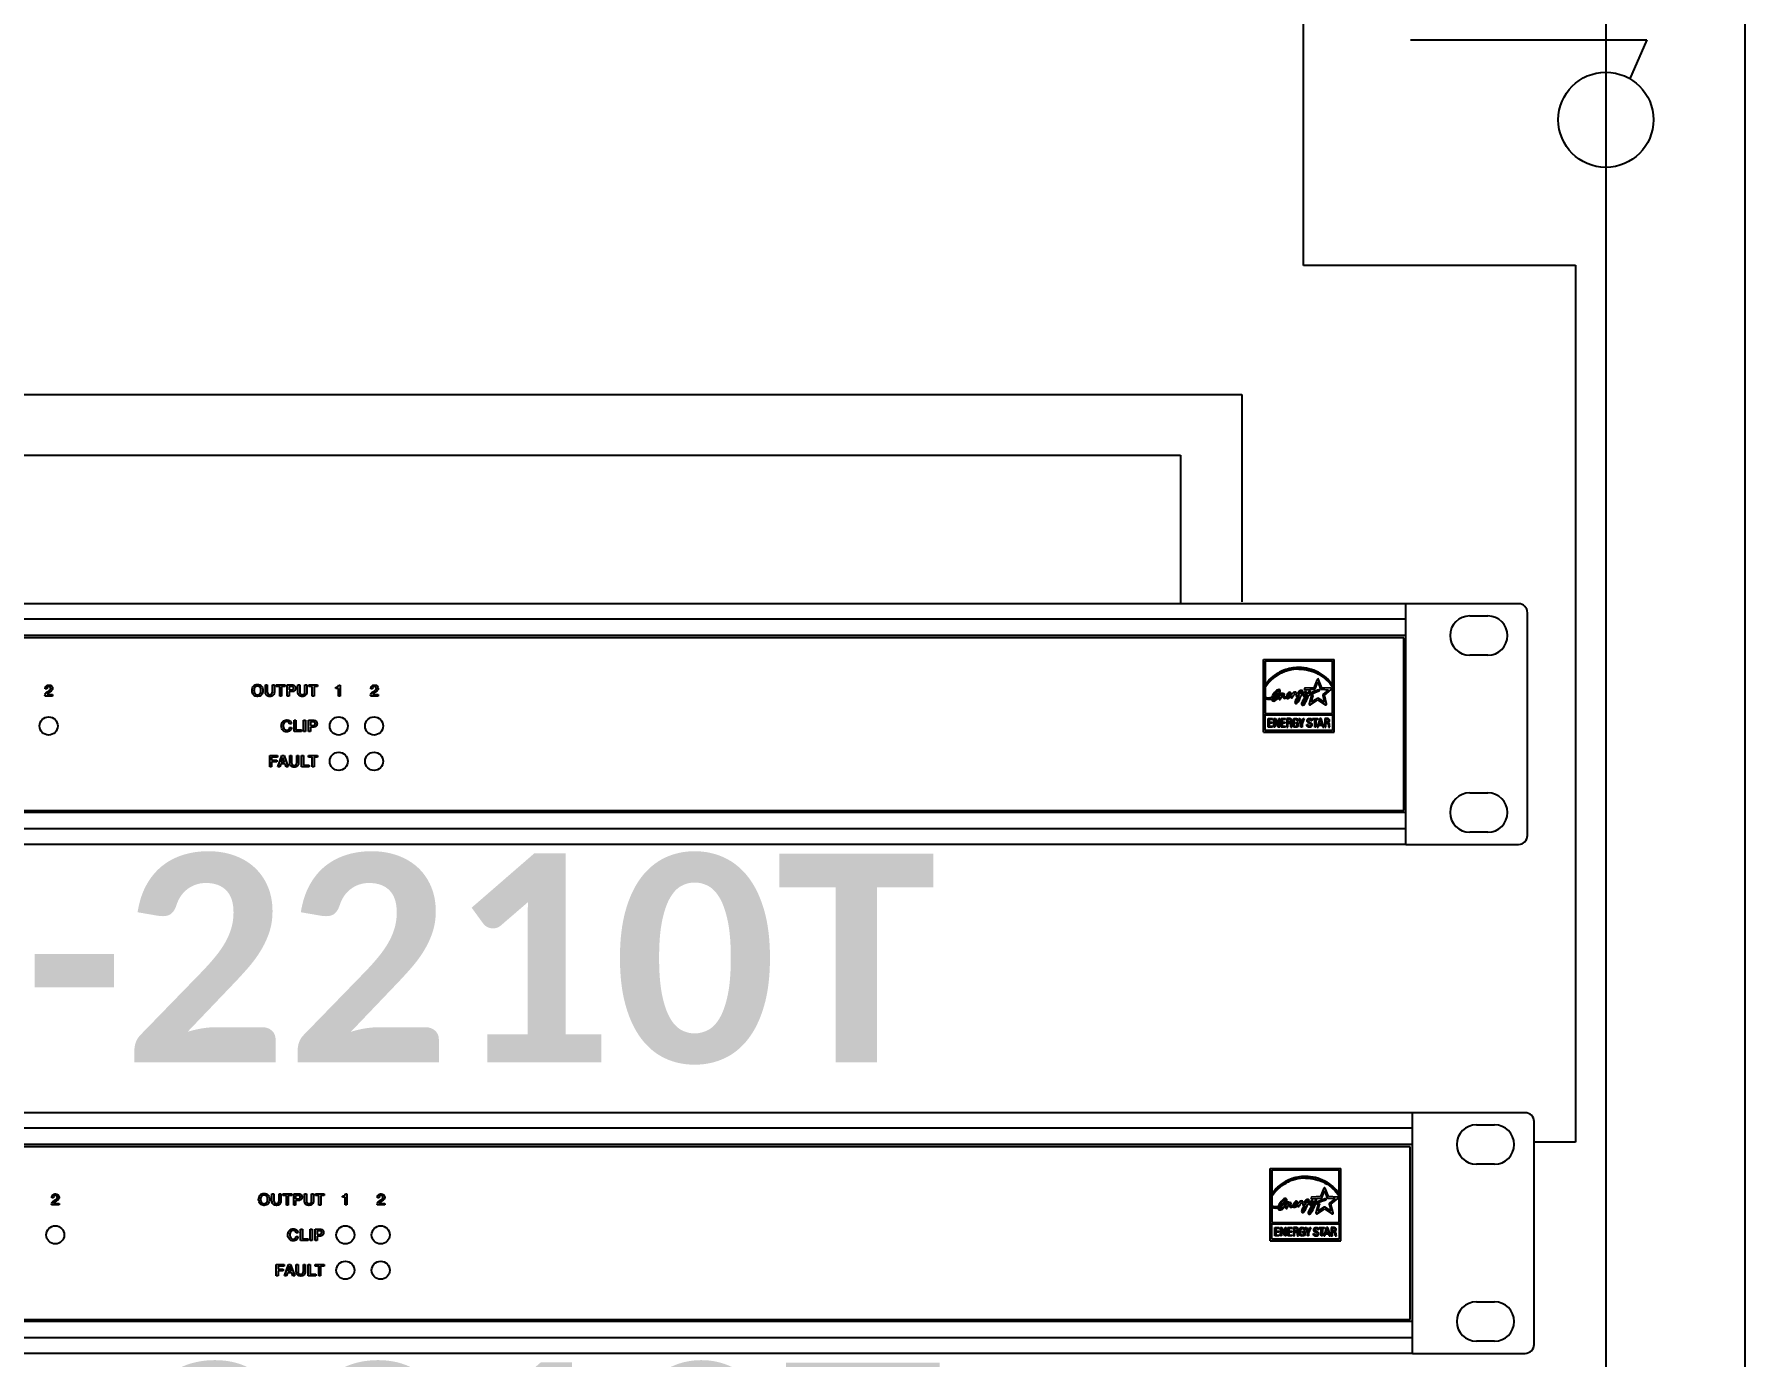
# Model space of a CAD drawing. Header units: inches. Extents: x 110042 to 357611, y 89798 to 292388.
# Drawn here: x 214392 to 235391, y 198567 to 214798 of the extents above; entities that cross this region are included whole.
import ezdxf

# ---------------------------------------------------------------- set-up
doc = ezdxf.new("R2010")
doc.units = ezdxf.units.IN
doc.header["$MEASUREMENT"] = 0
doc.layers.add('PMK35', color=7, linetype='Continuous')
doc.layers.add('Screen', color=5, linetype='Continuous')
doc.styles.add('PMK', font='ROMANS.shx')

# ---------------------------------------------------------------- blocks, each defined once
blk = doc.blocks.new('A$C766B0DB5')
at = {"linetype": 'Continuous'}
for p, q in [((4898.6, 0), (-4898.6, 0)), ((5350.4, 0), (4898.6, 0)), ((4898.6, -963.8), (4898.6, 0)), ((4898.6, -61.8), (-4898.6, -61.8)), ((5154.8, -48.8), (5227.4, -48.8)), ((5386.2, -928.1), (5386.2, -35.7)), ((4898.6, -127.6), (-4898.6, -127.6)), ((4890.1, -136.1), (-4890.1, -136.1)), ((4890.1, -827.8), (4890.1, -136.1)), ((5227.4, -206.4), (5154.8, -206.4)), ((5154.8, -757.5), (5227.4, -757.5)), ((4898.6, -836.3), (-4898.6, -836.3)), ((-4890.1, -827.8), (4890.1, -827.8)), ((4898.6, -902), (-4898.6, -902)), ((5227.4, -915.1), (5154.8, -915.1)), ((4898.6, -963.8), (-4898.6, -963.8)), ((4898.6, -963.8), (5350.4, -963.8))]:
    blk.add_line(p, q, dxfattribs=at)
for centre in [(-538.6, -489.3), (623.7, -489.3), (765.4, -489.3), (623.7, -631), (765.4, -631)]:
    blk.add_circle(centre, 36.3, dxfattribs=at)
for centre, radius, start, end in [((5350.4, -35.7), 35.7, 0, 90), ((5154.8, -127.6), 78.8, 90, 270), ((5227.4, -127.6), 78.8, 270, 90), ((5154.8, -836.3), 78.8, 90, 270), ((5227.4, -836.3), 78.8, 270, 90), ((5350.4, -928.1), 35.7, 270, 0)]:
    blk.add_arc(centre, radius, start, end, dxfattribs=at)
at = {"layer": 'Screen', "linetype": 'Continuous'}
for p, q in [((4328.8, -223.5), (4612.2, -223.5)), ((4328.8, -513.6), (4328.8, -223.5)), ((4605.6, -230.2), (4335.4, -230.2)), ((4335.4, -230.2), (4335.4, -439.9)), ((4605.6, -439.9), (4605.6, -230.2)), ((4612.2, -513.6), (4612.2, -223.5)), ((-545.6, -341.2), (-552.4, -341.2)), ((329.8, -353), (329.8, -324.4)), ((329.8, -324.4), (337.4, -324.4)), ((337.4, -324.4), (337.4, -352.6)), ((358.1, -352.6), (358.1, -324.4)), ((358.1, -324.4), (365.7, -324.4)), ((365.7, -324.4), (365.7, -353)), ((373.4, -331.1), (373.4, -324.4)), ((373.4, -324.4), (408.8, -324.4)), ((387.4, -331.1), (373.4, -331.1)), ((387.4, -369.7), (387.4, -331.1)), ((394.9, -331.1), (394.9, -369.7)), ((408.8, -331.1), (394.9, -331.1)), ((408.8, -324.4), (408.8, -331.1)), ((416.9, -324.4), (434.1, -324.4)), ((416.9, -369.7), (416.9, -324.4)), ((434.6, -331), (424.4, -331)), ((424.4, -331), (424.4, -345.3)), ((459.9, -324.4), (467.5, -324.4)), ((459.9, -353), (459.9, -324.4)), ((467.5, -324.4), (467.5, -352.6)), ((488.2, -324.4), (495.8, -324.4)), ((488.2, -352.6), (488.2, -324.4)), ((495.8, -324.4), (495.8, -353)), ((503.5, -324.4), (538.9, -324.4)), ((503.5, -331.1), (503.5, -324.4)), ((517.5, -331.1), (503.5, -331.1)), ((517.5, -369.7), (517.5, -331.1)), ((538.9, -331.1), (525, -331.1)), ((525, -331.1), (525, -369.7)), ((538.9, -324.4), (538.9, -331.1)), ((612.1, -338.9), (612.1, -333.7)), ((622.4, -338.9), (612.1, -338.9)), ((622.4, -369.6), (622.4, -338.9)), ((624, -325.5), (629.5, -325.5)), ((629.5, -325.5), (629.5, -369.6)), ((758.9, -341.2), (752.1, -341.2)), ((4530.5, -336.1), (4494.8, -338)), ((4495.2, -344.4), (4532.9, -342.4)), ((4543.5, -302.7), (4530.5, -336.1)), ((4535.7, -340.4), (4546.5, -312.6)), ((4546.5, -312.6), (4557.3, -340.3)), ((4562.5, -336), (4549.5, -302.7)), ((4560, -342.3), (4589.5, -344)), ((4597.9, -338.1), (4562.5, -336)), ((-522.8, -369.4), (-553.2, -369.4)), ((-544.9, -363.1), (-522.8, -363.1)), ((-541.5, -350.9), (-539, -349.4)), ((-532.9, -353.1), (-534.1, -353.8)), ((-522.8, -363.1), (-522.8, -369.4)), ((394.9, -369.7), (387.4, -369.7)), ((424.4, -369.7), (416.9, -369.7)), ((424.4, -345.3), (434.2, -345.3)), ((434.7, -351.9), (424.4, -351.9)), ((424.4, -351.9), (424.4, -369.7)), ((525, -369.7), (517.5, -369.7)), ((629.5, -369.6), (622.4, -369.6)), ((781.7, -369.4), (751.3, -369.4)), ((759.6, -363.1), (781.7, -363.1)), ((763, -350.9), (765.5, -349.4)), ((771.6, -353.1), (770.4, -353.8)), ((781.7, -363.1), (781.7, -369.4)), ((4396.3, -381.8), (4398.5, -378.6)), ((4444.5, -374.6), (4446.8, -371.2)), ((4485.7, -402.7), (4485.5, -401.6)), ((4520.9, -366.6), (4511.4, -401)), ((4516.2, -404.5), (4546.5, -385.2)), ((4519.8, -394.7), (4527.1, -368.3)), ((4544.8, -378.7), (4519.8, -394.7)), ((4546.5, -385.2), (4576.4, -404.5)), ((4573, -394.7), (4548.3, -378.7)), ((4565.7, -366.1), (4573, -394.7)), ((4589.5, -344), (4566.7, -362.9)), ((4572.4, -366.5), (4599.8, -343.7)), ((4581.2, -401), (4572.4, -366.5)), ((444.5, -466.5), (452.1, -466.5)), ((444.5, -511.8), (444.5, -466.5)), ((452.1, -466.5), (452.1, -504.9)), ((482.6, -466.5), (490.3, -466.5)), ((482.6, -511.8), (482.6, -466.5)), ((490.3, -466.5), (490.3, -511.8)), ((502.8, -466.5), (520.3, -466.5)), ((502.8, -511.8), (502.8, -466.5)), ((520.8, -473), (510.5, -473)), ((510.5, -473), (510.5, -487.3)), ((4612.2, -446.5), (4328.8, -446.5)), ((4335.4, -439.9), (4605.6, -439.9)), ((4335.4, -506.9), (4335.4, -446.5)), ((4347.1, -459.8), (4364.5, -459.8)), ((4347.1, -493.6), (4347.1, -459.8)), ((4364.5, -463.6), (4351.4, -463.6)), ((4351.4, -463.6), (4351.4, -474.4)), ((4351.4, -474.4), (4363.5, -474.4)), ((4363.5, -478.2), (4351.4, -478.2)), ((4351.4, -478.2), (4351.4, -489.9)), ((4363.5, -474.4), (4363.5, -478.2)), ((4364.5, -459.8), (4364.5, -463.6)), ((4370.2, -459.8), (4376.2, -459.8)), ((4370.2, -493.6), (4370.2, -459.8)), ((4374, -464.3), (4374, -493.6)), ((4387.4, -493.6), (4374.1, -464.3)), ((4376.2, -459.8), (4389.4, -488.7)), ((4389.5, -459.8), (4393.3, -459.8)), ((4389.5, -488.7), (4389.5, -459.8)), ((4393.3, -459.8), (4393.3, -493.6)), ((4399.3, -459.8), (4416.7, -459.8)), ((4399.3, -493.6), (4399.3, -459.8)), ((4416.7, -463.6), (4403.6, -463.6)), ((4403.6, -463.6), (4403.6, -474.4)), ((4403.6, -474.4), (4415.8, -474.4)), ((4415.8, -478.2), (4403.6, -478.2)), ((4403.6, -478.2), (4403.6, -489.9)), ((4415.8, -474.4), (4415.8, -478.2)), ((4416.7, -459.8), (4416.7, -463.6)), ((4433.8, -459.8), (4422.2, -459.8)), ((4422.2, -459.8), (4422.2, -493.6)), ((4426.5, -463.6), (4433, -463.6)), ((4426.5, -474.3), (4426.5, -463.6)), ((4432.9, -474.3), (4426.5, -474.3)), ((4426.5, -478.1), (4431.5, -478.1)), ((4426.5, -493.6), (4426.5, -478.1)), ((4446.1, -481.3), (4446.1, -470.2)), ((4450.5, -470), (4450.5, -481.5)), ((4456.6, -475.4), (4467.1, -475.4)), ((4456.6, -479.1), (4456.6, -475.4)), ((4462.8, -479.1), (4456.6, -479.1)), ((4467.3, -468.9), (4462.8, -468.9)), ((4462.8, -489.2), (4462.8, -479.1)), ((4467.1, -475.4), (4467.1, -491.8)), ((4469.5, -459.8), (4474.3, -459.8)), ((4478.6, -480.7), (4469.5, -459.8)), ((4474.3, -459.8), (4480.9, -476.2)), ((4480.9, -476.2), (4487.7, -459.8)), ((4492.1, -459.8), (4482.9, -480.7)), ((4487.7, -459.8), (4492.1, -459.8)), ((4522.5, -469), (4518, -469)), ((4524.7, -459.8), (4546.8, -459.8)), ((4524.7, -463.6), (4524.7, -459.8)), ((4533.6, -463.6), (4524.7, -463.6)), ((4533.6, -493.6), (4533.6, -463.6)), ((4546.8, -463.6), (4537.9, -463.6)), ((4537.9, -463.6), (4537.9, -493.6)), ((4553.9, -459.8), (4543.2, -493.6)), ((4546.8, -459.8), (4546.8, -463.6)), ((4551.2, -481.8), (4556.4, -463.8)), ((4559.4, -459.8), (4553.9, -459.8)), ((4556.5, -463.8), (4562, -481.8)), ((4570.4, -493.6), (4559.4, -459.8)), ((4585.4, -459.8), (4573.7, -459.8)), ((4573.7, -459.8), (4573.7, -493.6)), ((4578, -463.6), (4584.5, -463.6)), ((4578, -474.3), (4578, -463.6)), ((4584.5, -474.3), (4578, -474.3)), ((4578, -478.1), (4583.1, -478.1)), ((4578, -493.6), (4578, -478.1)), ((4605.6, -446.5), (4605.6, -506.9)), ((434.3, -480.6), (426.7, -480.6)), ((427, -495.5), (434.5, -495.5)), ((474.7, -511.8), (444.5, -511.8)), ((452.1, -504.9), (474.7, -504.9)), ((474.7, -504.9), (474.7, -511.8)), ((490.3, -511.8), (482.6, -511.8)), ((510.5, -511.8), (502.8, -511.8)), ((510.5, -487.3), (520.3, -487.3)), ((520.8, -493.9), (510.5, -493.9)), ((510.5, -493.9), (510.5, -511.8)), ((4328.8, -513.6), (4612.2, -513.6)), ((4605.6, -506.9), (4335.4, -506.9)), ((4364.8, -493.6), (4347.1, -493.6)), ((4351.4, -489.9), (4364.8, -489.9)), ((4364.8, -489.9), (4364.8, -493.6)), ((4374, -493.6), (4370.2, -493.6)), ((4393.3, -493.6), (4387.4, -493.6)), ((4417, -493.6), (4399.3, -493.6)), ((4403.6, -489.9), (4417, -489.9)), ((4417, -489.9), (4417, -493.6)), ((4422.2, -493.6), (4426.5, -493.6)), ((4437.9, -493.6), (4442.4, -493.6)), ((4478.6, -493.6), (4478.6, -480.7)), ((4482.9, -493.6), (4478.6, -493.6)), ((4482.9, -480.7), (4482.9, -493.6)), ((4502.4, -483.6), (4506.6, -483.6)), ((4506.6, -483.6), (4506.6, -484.5)), ((4537.9, -493.6), (4533.6, -493.6)), ((4543.2, -493.6), (4547.6, -493.6)), ((4547.6, -493.6), (4550.1, -485.6)), ((4550.1, -485.6), (4563.1, -485.6)), ((4562, -481.8), (4551.2, -481.8)), ((4563.1, -485.6), (4565.6, -493.6)), ((4565.6, -493.6), (4570.4, -493.6)), ((4573.7, -493.6), (4578, -493.6)), ((4589.5, -493.6), (4594, -493.6)), ((347.1, -607.6), (378.1, -607.6)), ((347.1, -652.9), (347.1, -607.6)), ((378.1, -614.3), (354.6, -614.3)), ((354.6, -614.3), (354.6, -626.4)), ((378.1, -607.6), (378.1, -614.3)), ((379.6, -652.9), (396, -607.6)), ((400.2, -615.2), (393.5, -634.9)), ((396, -607.6), (404.5, -607.6)), ((407, -634.9), (400.2, -615.2)), ((404.5, -607.6), (421.2, -652.9)), ((427.1, -607.6), (434.7, -607.6)), ((427.1, -636.2), (427.1, -607.6)), ((434.7, -607.6), (434.7, -635.8)), ((455.4, -607.6), (463, -607.6)), ((455.4, -635.8), (455.4, -607.6)), ((463, -607.6), (463, -636.2)), ((474.9, -607.6), (482.4, -607.6)), ((474.9, -652.9), (474.9, -607.6)), ((482.4, -607.6), (482.4, -646.1)), ((503, -607.6), (538.5, -607.6)), ((503, -614.3), (503, -607.6)), ((517, -614.3), (503, -614.3)), ((517, -652.9), (517, -614.3)), ((538.5, -614.3), (524.6, -614.3)), ((524.6, -614.3), (524.6, -652.9)), ((538.5, -607.6), (538.5, -614.3)), ((354.6, -652.9), (347.1, -652.9)), ((354.6, -626.4), (375.2, -626.4)), ((375.2, -633), (354.6, -633)), ((354.6, -633), (354.6, -652.9)), ((375.2, -626.4), (375.2, -633)), ((387.5, -652.9), (379.6, -652.9)), ((391.4, -641.2), (387.5, -652.9)), ((409, -641.2), (391.4, -641.2)), ((393.5, -634.9), (407, -634.9)), ((413.1, -652.9), (409, -641.2)), ((421.2, -652.9), (413.1, -652.9)), ((504.8, -652.9), (474.9, -652.9)), ((482.4, -646.1), (504.8, -646.1)), ((504.8, -646.1), (504.8, -652.9)), ((524.6, -652.9), (517, -652.9))]:
    blk.add_line(p, q, dxfattribs=at)
for centre, radius, start, end in [((4468.5, -417.6), 162, 114.61149, 119.11516), ((4469.3, -418.2), 162.9, 115.76823, 119.25468), ((4469.4, -418.3), 163, 113.78603, 115.76701), ((4470.4, -424.4), 162.5, 107.96209, 115.50372), ((4469.6, -419.8), 164.5, 113.14709, 114.6203), ((4470.3, -420.7), 165.5, 93.16005, 113.73527), ((4471, -423.3), 168.2, 93.34625, 113.11253), ((4471, -425.9), 164.2, 93.69039, 107.99197), ((4470.5, -420.3), 158.5, 90.00712, 93.64996), ((4470.5, -417.9), 162.8, 90.00561, 93.30247), ((4468.8, -420.9), 158.7, 115.51989, 118.27953), ((4383.7, -383.8), 24.3, 153.05552, 161.13585), ((4533.9, -438.3), 93.1, 112.95501, 125.29453), ((4115.3, -226.1), 414.7, 340.15957, 340.76177), ((4513, -350.3), 2.13, 343.64505, 147.61585), ((4232.6, -268.3), 294.3, 341.36945, 343.69651), ((4568.8, -365.3), 3.19, 129.43642, 194.09692)]:
    blk.add_arc(centre, radius, start, end, dxfattribs=at)
for points, knots in [([(4605.6, -324.4), (4590.6, -303.6), (4560, -277.1), (4510.8, -258.4), (4480.9, -254.7), (4464.3, -255.2), (4461.1, -255.4)], [0, 0, 0, 0, 0.462809, 0.69946, 0.943787, 1, 1, 1, 1]), ([(4470.5, -255.1), (4496.9, -255.1), (4549.8, -267.9), (4590.6, -303.6), (4605.6, -324.4)], [0, 0, 0, 0, 0.507789, 1, 1, 1, 1]), ([(4470.5, -261.8), (4497.2, -261.8), (4550.8, -275.3), (4591.2, -312.6), (4605.6, -334.1)], [0, 0, 0, 0, 0.507629, 1, 1, 1, 1]), ([(-552.4, -340.9), (-552.4, -336.9), (-550.6, -330.3), (-543.5, -325.9), (-535.7, -324.8), (-525.7, -327.5), (-522.7, -335.2), (-522.7, -338.8)], [0, 0, 0, 0, 0.263458, 0.387327, 0.52702, 0.771088, 1, 1, 1, 1]), ([(-541.9, -332.7), (-542.5, -333.1), (-544.8, -334.9), (-545.6, -338.2), (-545.6, -340.5)], [0, 0, 0, 0, 0.22315, 1, 1, 1, 1]), ([(-539, -349.4), (-535, -347.1), (-528.1, -341.9), (-531.6, -332.8), (-537.1, -331.1), (-540.7, -332), (-541.9, -332.7)], [0, 0, 0, 0, 0.467101, 0.657248, 0.855142, 1, 1, 1, 1]), ([(-522.7, -338.8), (-522.7, -341.6), (-524.7, -347.8), (-530, -351.4), (-532.9, -353.1)], [0, 0, 0, 0, 0.44582, 1, 1, 1, 1]), ([(297.2, -371), (294.4, -370.9), (288.9, -370), (281.6, -365), (277.1, -356.8), (276, -347.1), (277.1, -337.5), (281.6, -329.3), (289.1, -324.2), (295, -323.3), (298.1, -323.3)], [0, 0, 0, 0, 0.115123, 0.231921, 0.353626, 0.493786, 0.633811, 0.755499, 0.87149, 1, 1, 1, 1]), ([(298.1, -329.8), (296.1, -329.8), (292.2, -330.5), (287.3, -334.2), (284.5, -340.2), (283.8, -347.1), (284.5, -354.1), (287.3, -360), (292.2, -363.8), (296.3, -364.5), (298.5, -364.5), (298.8, -364.4)], [0, 0, 0, 0, 0.118653, 0.228451, 0.349508, 0.493985, 0.638226, 0.759337, 0.870001, 0.988205, 1, 1, 1, 1]), ([(298.1, -323.3), (301.2, -323.3), (307.2, -324.2), (314.7, -329.3), (319.1, -337.5), (320.3, -347.1), (319.1, -356.8), (314.6, -365), (307.2, -370.2), (300.9, -371), (297.5, -371), (297.2, -371)], [0, 0, 0, 0, 0.125244, 0.238472, 0.357178, 0.493571, 0.630109, 0.748845, 0.862858, 0.987518, 1, 1, 1, 1]), ([(298.8, -364.4), (300.6, -364.4), (304.3, -363.7), (308.9, -360), (311.7, -354.1), (312.4, -347.1), (311.7, -340.2), (309, -334.2), (304.1, -330.5), (300.2, -329.8), (298.1, -329.8)], [0, 0, 0, 0, 0.108765, 0.222048, 0.346142, 0.493937, 0.641965, 0.765825, 0.878256, 1, 1, 1, 1]), ([(434.1, -324.4), (436.2, -324.4), (439.6, -324.4), (445, -326.2), (449.5, -330.9), (450.6, -338), (449.5, -344.9), (445.8, -349.6), (440.5, -351.9), (436.8, -351.9), (434.7, -351.9)], [0, 0, 0, 0, 0.129639, 0.209579, 0.349882, 0.509674, 0.647088, 0.774098, 0.866428, 1, 1, 1, 1]), ([(434.2, -345.3), (436.4, -345.3), (440.1, -345.1), (442.5, -341.3), (442.8, -338.2), (442.5, -335.1), (440.2, -331.4), (436.7, -331), (434.6, -331)], [0, 0, 0, 0, 0.270035, 0.375786, 0.507724, 0.638349, 0.745359, 1, 1, 1, 1]), ([(612.1, -333.7), (615, -333.7), (621.1, -333.5), (623.7, -327.9), (624, -325.5)], [0, 0, 0, 0, 0.552261, 1, 1, 1, 1]), ([(752.1, -340.9), (752.1, -336.9), (753.9, -330.3), (761, -325.9), (768.8, -324.8), (778.8, -327.5), (781.8, -335.2), (781.8, -338.8)], [0, 0, 0, 0, 0.263458, 0.387327, 0.52702, 0.771088, 1, 1, 1, 1]), ([(762.6, -332.7), (762, -333.1), (759.7, -334.9), (758.9, -338.2), (758.9, -340.5)], [0, 0, 0, 0, 0.22315, 1, 1, 1, 1]), ([(765.5, -349.4), (769.5, -347.1), (776.4, -341.9), (772.9, -332.8), (767.4, -331.1), (763.8, -332), (762.6, -332.7)], [0, 0, 0, 0, 0.467101, 0.657248, 0.855142, 1, 1, 1, 1]), ([(781.8, -338.8), (781.8, -341.6), (779.8, -347.8), (774.5, -351.4), (771.6, -353.1)], [0, 0, 0, 0, 0.44582, 1, 1, 1, 1]), ([(4335.4, -334.1), (4349.8, -312.6), (4370, -294), (4393.3, -281.3), (4393.6, -281.2)], [0, 0, 0, 0, 0.988517, 1, 1, 1, 1]), ([(4491.8, -341.2), (4491.8, -341.3), (4491.9, -342.8), (4493.7, -344.5), (4495.2, -344.4)], [0, 0, 0, 0, 0.0367, 1, 1, 1, 1]), ([(4599.8, -343.7), (4600.5, -343.1), (4601.1, -341.8), (4600.7, -339.4), (4599.1, -338.1), (4597.9, -338.1)], [0, 0, 0, 0, 0.370821, 0.509365, 1, 1, 1, 1]), ([(-553.2, -369.2), (-553.2, -365.7), (-551.4, -357.8), (-544.9, -353.1), (-541.5, -350.9)], [0, 0, 0, 0, 0.463958, 1, 1, 1, 1]), ([(-534.1, -353.8), (-535.6, -354.7), (-539.5, -357.2), (-543.9, -360.1), (-544.9, -363.1)], [0, 0, 0, 0, 0.35134, 1, 1, 1, 1]), ([(365.7, -353), (365.7, -357.7), (363.7, -365.4), (355.2, -370.5), (347.7, -371.3), (340.3, -370.5), (331.6, -365.6), (329.8, -357.8), (329.8, -353)], [0, 0, 0, 0, 0.247008, 0.36375, 0.499078, 0.636455, 0.751513, 1, 1, 1, 1]), ([(337.4, -352.6), (337.4, -355.6), (338.1, -360.5), (343.3, -363.8), (347.8, -364.2), (352.2, -363.8), (357.4, -360.5), (358.1, -355.6), (358.1, -352.6)], [0, 0, 0, 0, 0.257413, 0.366839, 0.499424, 0.63273, 0.742714, 1, 1, 1, 1]), ([(495.8, -353), (495.8, -357.7), (493.8, -365.4), (485.2, -370.5), (477.8, -371.3), (470.4, -370.5), (461.7, -365.6), (459.9, -357.8), (459.9, -353)], [0, 0, 0, 0, 0.247008, 0.36375, 0.499078, 0.636455, 0.751513, 1, 1, 1, 1]), ([(467.5, -352.6), (467.5, -355.6), (468.2, -360.5), (473.4, -363.8), (477.8, -364.2), (482.3, -363.8), (487.5, -360.5), (488.2, -355.6), (488.2, -352.6)], [0, 0, 0, 0, 0.257413, 0.366839, 0.499424, 0.63273, 0.742714, 1, 1, 1, 1]), ([(751.3, -369.2), (751.3, -365.7), (753.1, -357.8), (759.6, -353.1), (763, -350.9)], [0, 0, 0, 0, 0.463958, 1, 1, 1, 1]), ([(770.4, -353.8), (768.9, -354.7), (765, -357.2), (760.6, -360.1), (759.6, -363.1)], [0, 0, 0, 0, 0.35134, 1, 1, 1, 1]), ([(4342.1, -376.1), (4341.2, -375.7), (4338.3, -376.8), (4339.5, -379.6), (4340.5, -380)], [0, 0, 0, 0, 0.500487, 1, 1, 1, 1]), ([(4340.5, -380), (4341, -380.2), (4347.2, -382.2), (4354, -382), (4359.7, -380.6)], [0, 0, 0, 0, 0.09004, 1, 1, 1, 1]), ([(4360.7, -375.9), (4358.3, -376.6), (4352.2, -377.8), (4345.6, -377.5), (4342.1, -376.1)], [0, 0, 0, 0, 0.402062, 1, 1, 1, 1]), ([(4359.7, -381), (4359.7, -383.4), (4367.9, -398.1), (4385.9, -380.3), (4394, -372)], [0, 0, 0, 0, 0.170136, 1, 1, 1, 1]), ([(4400.2, -358.7), (4393.4, -366.9), (4386.1, -375.8), (4366.4, -387.5), (4363.7, -381.5), (4364, -379.9), (4364.2, -379.2)], [0, 0, 0, 0, 0.651193, 0.900789, 0.962729, 1, 1, 1, 1]), ([(4364.2, -379.2), (4366, -378.6), (4374.9, -374.8), (4382.6, -368.6), (4387.9, -363.2)], [0, 0, 0, 0, 0.206065, 1, 1, 1, 1]), ([(4366.3, -373.8), (4370.1, -366.5), (4376.3, -357.1), (4386.5, -348), (4390.3, -348.2)], [0, 0, 0, 0, 0.683578, 1, 1, 1, 1]), ([(4384.8, -360.2), (4383.2, -361.8), (4377.7, -367.1), (4371.2, -371.5), (4366.3, -373.8)], [0, 0, 0, 0, 0.29284, 1, 1, 1, 1]), ([(4387.9, -363.2), (4391.5, -359.4), (4396.3, -354.1), (4395.3, -345.9), (4387.3, -341.5), (4381.3, -346.8), (4377.6, -350.6)], [0, 0, 0, 0, 0.411742, 0.472694, 0.621856, 1, 1, 1, 1]), ([(4390.3, -348.2), (4390.7, -348.2), (4391.4, -348.5), (4391.4, -353.7), (4387.8, -357.2), (4384.8, -360.2)], [0, 0, 0, 0, 0.076036, 0.127905, 1, 1, 1, 1]), ([(4391.5, -381.3), (4391.5, -381.4), (4391.4, -382.4), (4393.1, -385), (4395.6, -382.9), (4396.3, -381.8)], [0, 0, 0, 0, 0.06092, 0.41736, 1, 1, 1, 1]), ([(4411.8, -365.8), (4412.1, -364.4), (4413.1, -361.5), (4405.6, -357.4), (4402.2, -365.7), (4399.5, -369.5)], [0, 0, 0, 0, 0.206282, 0.34322, 1, 1, 1, 1]), ([(4399.5, -369.5), (4400, -368.4), (4401.4, -365.6), (4402.5, -362.6), (4403.7, -361.1)], [0, 0, 0, 0, 0.39689, 1, 1, 1, 1]), ([(4403.7, -361.1), (4403.9, -360.8), (4404.2, -359.7), (4403.2, -357.6), (4400.8, -357.9), (4400.2, -358.7)], [0, 0, 0, 0, 0.190948, 0.517072, 1, 1, 1, 1]), ([(4407.4, -366.1), (4407, -368.1), (4406.1, -372), (4409.2, -381.5), (4417.1, -377.8), (4420.3, -375.9)], [0, 0, 0, 0, 0.246292, 0.534772, 1, 1, 1, 1]), ([(4411.6, -374.6), (4411.3, -374.4), (4410.2, -371.3), (4411.3, -368.4), (4411.8, -365.8)], [0, 0, 0, 0, 0.111637, 1, 1, 1, 1]), ([(4420.6, -370.7), (4419.2, -371.7), (4416.6, -373.1), (4413, -375.4), (4411.6, -374.6)], [0, 0, 0, 0, 0.506383, 1, 1, 1, 1]), ([(4420.3, -375.9), (4420.7, -377), (4422.4, -378.9), (4426.6, -378.9), (4433.5, -376), (4438.4, -371.9), (4441.7, -368.8)], [0, 0, 0, 0, 0.126972, 0.267796, 0.458957, 1, 1, 1, 1]), ([(4424.3, -373.3), (4425.8, -372.2), (4429, -369.7), (4433.5, -366.1), (4437.2, -362.5), (4438.2, -359.2), (4437.8, -356.7), (4436.1, -354.8), (4432.4, -354.4), (4430.1, -355.4), (4428.7, -356.4)], [0, 0, 0, 0, 0.167526, 0.373029, 0.5345, 0.629139, 0.680207, 0.758237, 0.843366, 1, 1, 1, 1]), ([(4448.2, -354.9), (4443.7, -360.9), (4437.2, -366.8), (4426.9, -375.8), (4424.3, -374.5)], [0, 0, 0, 0, 0.718664, 1, 1, 1, 1]), ([(4424.3, -374.5), (4424.3, -374.3), (4424.2, -373.9), (4424.3, -373.5), (4424.3, -373.3)], [0, 0, 0, 0, 0.365864, 1, 1, 1, 1]), ([(4433.8, -358.9), (4433.5, -360.4), (4430.7, -362.8), (4428.2, -364.9), (4426.8, -366.1)], [0, 0, 0, 0, 0.444154, 1, 1, 1, 1]), ([(4426.8, -366.1), (4427.2, -365.1), (4428.7, -362.6), (4430.7, -360.2), (4432.3, -359.4)], [0, 0, 0, 0, 0.379999, 1, 1, 1, 1]), ([(4441.7, -368.8), (4440.9, -370.5), (4439.9, -372.3), (4439.4, -375.1), (4441.1, -377.8), (4443.7, -375.7), (4444.5, -374.6)], [0, 0, 0, 0, 0.434839, 0.485509, 0.673704, 1, 1, 1, 1]), ([(4451.7, -357.3), (4451.8, -357.2), (4452, -356.9), (4452.2, -355.8), (4451.1, -353.6), (4448.8, -354.1), (4448.2, -354.9)], [0, 0, 0, 0, 0.036225, 0.190532, 0.532319, 1, 1, 1, 1]), ([(4459.2, -354.8), (4458.9, -354), (4455.5, -352.1), (4453.2, -355.6), (4451.7, -357.3)], [0, 0, 0, 0, 0.272632, 1, 1, 1, 1]), ([(4469.5, -371.2), (4467.2, -373.5), (4461.1, -380.7), (4454.8, -389.3), (4454.6, -395.6)], [0, 0, 0, 0, 0.343519, 1, 1, 1, 1]), ([(4454.6, -395.6), (4454.6, -395.7), (4454.6, -397.2), (4456.4, -401.4), (4460.7, -399.5), (4462.2, -398.3)], [0, 0, 0, 0, 0.024444, 0.441841, 1, 1, 1, 1]), ([(4458.9, -395.4), (4459, -394.3), (4461.6, -386.6), (4466.7, -380.2), (4471.5, -375.2)], [0, 0, 0, 0, 0.138659, 1, 1, 1, 1]), ([(4460.8, -364.6), (4460.2, -366), (4459, -368.6), (4461.8, -374.5), (4467.1, -372.5), (4469.5, -371.2)], [0, 0, 0, 0, 0.270278, 0.498098, 1, 1, 1, 1]), ([(4473.1, -363.4), (4472.2, -364.3), (4469.4, -366.4), (4466.2, -368.8), (4463.9, -368.8)], [0, 0, 0, 0, 0.35676, 1, 1, 1, 1]), ([(4468.1, -361), (4469.3, -359.5), (4472.5, -355.8), (4476.7, -352.7), (4479.6, -352.1)], [0, 0, 0, 0, 0.391767, 1, 1, 1, 1]), ([(4479.1, -359.4), (4480.7, -358.2), (4483.4, -356.2), (4486, -352.7), (4485.5, -349.2), (4479.7, -346.2), (4475, -348), (4472, -350.3)], [0, 0, 0, 0, 0.224837, 0.395125, 0.438403, 0.613833, 1, 1, 1, 1]), ([(4480.2, -362.3), (4480.2, -362.2), (4480.3, -361.8), (4480.5, -360.8), (4479.9, -359.6), (4479.1, -359.5), (4479.1, -359.4)], [0, 0, 0, 0, 0.133618, 0.292237, 0.964118, 1, 1, 1, 1]), ([(4505.4, -366.8), (4494.6, -375.2), (4482.8, -387.2), (4481.1, -402.8), (4482.9, -408.3), (4488.1, -406.5), (4489.8, -405.2)], [0, 0, 0, 0, 0.753324, 0.783628, 0.881877, 1, 1, 1, 1]), ([(4485.5, -401.6), (4485.5, -400), (4488.5, -389.7), (4495.6, -381.3), (4502.1, -375.2)], [0, 0, 0, 0, 0.155486, 1, 1, 1, 1]), ([(4502.1, -375.2), (4499.4, -381.5), (4494.8, -390.5), (4489.6, -400.3), (4486.2, -402.5), (4485.7, -402.7)], [0, 0, 0, 0, 0.637419, 0.945846, 1, 1, 1, 1]), ([(4491.5, -360.3), (4490.1, -362.7), (4488.6, -366), (4489.1, -371.2), (4497.1, -376.5), (4503.1, -367.2), (4506.8, -362.7)], [0, 0, 0, 0, 0.256083, 0.324597, 0.460021, 1, 1, 1, 1]), ([(4489.8, -405.2), (4493.4, -402.4), (4500, -389.8), (4505.8, -377.8), (4509, -369.3)], [0, 0, 0, 0, 0.3346, 1, 1, 1, 1]), ([(4493.3, -368.8), (4493.2, -368.6), (4492.8, -363.6), (4496.8, -359.4), (4500, -356)], [0, 0, 0, 0, 0.045316, 1, 1, 1, 1]), ([(4511.2, -349.2), (4507.6, -354.9), (4502.5, -361.3), (4495.5, -368.9), (4493.3, -368.8)], [0, 0, 0, 0, 0.756447, 1, 1, 1, 1]), ([(4500, -356), (4500.4, -355.6), (4500.8, -354.6), (4500.2, -352.7), (4498.5, -352.2), (4497.6, -352.6)], [0, 0, 0, 0, 0.284444, 0.51486, 1, 1, 1, 1]), ([(4509, -369.3), (4511.7, -367.2), (4524.9, -358.1), (4540.1, -352), (4552.2, -348.6)], [0, 0, 0, 0, 0.213823, 1, 1, 1, 1]), ([(4511.4, -401), (4511.1, -402.1), (4512.1, -405.1), (4515.2, -405.1), (4516.2, -404.5)], [0, 0, 0, 0, 0.498943, 1, 1, 1, 1]), ([(4551.1, -344.5), (4547.1, -345.6), (4533.3, -350), (4520.1, -356.5), (4511.5, -362.3)], [0, 0, 0, 0, 0.281844, 1, 1, 1, 1]), ([(4527.1, -368.3), (4527.1, -368.1), (4527.4, -366.5), (4525, -363), (4521.3, -365.2), (4520.9, -366.6)], [0, 0, 0, 0, 0.092558, 0.511005, 1, 1, 1, 1]), ([(4552.2, -348.6), (4553.1, -348.4), (4553.9, -347.2), (4553.6, -345.2), (4552.1, -344.3), (4551.1, -344.5)], [0, 0, 0, 0, 0.419314, 0.510425, 1, 1, 1, 1]), ([(4576.4, -404.5), (4577.4, -405.1), (4580.2, -405.1), (4581.5, -402.5), (4581.3, -401.2), (4581.2, -401)], [0, 0, 0, 0, 0.49261, 0.890479, 1, 1, 1, 1]), ([(393.7, -486.1), (393.9, -483.7), (394.8, -478.5), (398.7, -471.2), (406.2, -466.1), (414.7, -464.9), (422.5, -465.8), (430.8, -469.8), (433.9, -476.5), (434.3, -480.6)], [0, 0, 0, 0, 0.117919, 0.262379, 0.401004, 0.554373, 0.679934, 0.790126, 1, 1, 1, 1]), ([(426.7, -480.6), (426.4, -478.2), (423.5, -473.1), (415.9, -471.6), (409.3, -472.6), (404.5, -476.3), (401.8, -482), (401.2, -488.1), (401.5, -492.1), (401.8, -493.7)], [0, 0, 0, 0, 0.163124, 0.346959, 0.478667, 0.59972, 0.732186, 0.891978, 1, 1, 1, 1]), ([(520.3, -466.5), (522.4, -466.5), (525.8, -466.4), (531.2, -468.2), (535.8, -472.9), (537, -480.1), (535.8, -486.9), (532.1, -491.6), (526.7, -493.9), (523, -493.9), (520.8, -493.9)], [0, 0, 0, 0, 0.130271, 0.210488, 0.350723, 0.509661, 0.64634, 0.773138, 0.865775, 1, 1, 1, 1]), ([(520.3, -487.3), (522.6, -487.3), (526.3, -487.1), (528.7, -483.3), (529, -480.2), (528.7, -477.1), (526.4, -473.4), (522.9, -473), (520.8, -473)], [0, 0, 0, 0, 0.271161, 0.376606, 0.507776, 0.63764, 0.744332, 1, 1, 1, 1]), ([(4431.5, -478.1), (4432.5, -478.1), (4435.2, -478.3), (4437.2, -483.2), (4436.8, -488.2), (4437.2, -492.2), (4437.9, -493.6)], [0, 0, 0, 0, 0.162853, 0.391706, 0.736869, 1, 1, 1, 1]), ([(4433, -463.6), (4435.3, -463.6), (4439.7, -468.8), (4435.3, -474.3), (4432.9, -474.3)], [0, 0, 0, 0, 0.486046, 1, 1, 1, 1]), ([(4435.7, -476), (4439, -475.4), (4445.4, -467.6), (4437.7, -459.8), (4433.8, -459.8)], [0, 0, 0, 0, 0.458218, 1, 1, 1, 1]), ([(4441.3, -484.8), (4441.2, -483.4), (4441.4, -479.6), (4438, -476.4), (4435.7, -476.1)], [0, 0, 0, 0, 0.377762, 1, 1, 1, 1]), ([(4446.1, -470.2), (4446.1, -467.3), (4447.5, -461), (4453.9, -459.1), (4456.8, -459.1)], [0, 0, 0, 0, 0.497945, 1, 1, 1, 1]), ([(4462.8, -468.9), (4462.8, -467.3), (4462.3, -464.6), (4459.9, -463.1), (4458.2, -462.8), (4456, -462.6), (4451.7, -463.5), (4450.5, -467.8), (4450.5, -470)], [0, 0, 0, 0, 0.233983, 0.341971, 0.40593, 0.480275, 0.664802, 1, 1, 1, 1]), ([(4456.8, -459.1), (4459.6, -459.1), (4466, -459.8), (4467.4, -466.2), (4467.3, -468.9)], [0, 0, 0, 0, 0.515258, 1, 1, 1, 1]), ([(4503.2, -468.3), (4503.2, -465.8), (4505.3, -460.4), (4513, -458.5), (4521.4, -460.4), (4522.6, -466.4), (4522.5, -469)], [0, 0, 0, 0, 0.244955, 0.4923, 0.740052, 1, 1, 1, 1]), ([(4518.3, -485.1), (4518.3, -479.5), (4506.3, -478.2), (4503.2, -470.4), (4503.2, -468.3)], [0, 0, 0, 0, 0.727072, 1, 1, 1, 1]), ([(4518, -469), (4518, -467.5), (4517.7, -464.1), (4511.8, -461.7), (4507.6, -465.4), (4507.6, -467.8)], [0, 0, 0, 0, 0.28212, 0.557273, 1, 1, 1, 1]), ([(4507.6, -467.8), (4507.6, -471.3), (4516.4, -475), (4522.7, -480.8), (4522.7, -484.9)], [0, 0, 0, 0, 0.460036, 1, 1, 1, 1]), ([(4583.1, -478.1), (4584.1, -478.1), (4586.8, -478.3), (4588.8, -483.2), (4588.3, -488.2), (4588.7, -492.2), (4589.5, -493.6)], [0, 0, 0, 0, 0.162853, 0.391739, 0.736865, 1, 1, 1, 1]), ([(4584.5, -463.6), (4586.8, -463.6), (4591.3, -468.8), (4586.9, -474.3), (4584.5, -474.3)], [0, 0, 0, 0, 0.486095, 1, 1, 1, 1]), ([(4587.3, -476), (4590.5, -475.4), (4597, -467.6), (4589.3, -459.8), (4585.4, -459.8)], [0, 0, 0, 0, 0.458247, 1, 1, 1, 1]), ([(4592.8, -484.8), (4592.8, -483.4), (4593, -479.6), (4589.5, -476.4), (4587.3, -476.1)], [0, 0, 0, 0, 0.377643, 1, 1, 1, 1]), ([(434.5, -495.5), (434.3, -500.1), (431, -507.5), (422.4, -512.3), (414.4, -513.4), (405.9, -512.2), (398.7, -507), (394.3, -498.8), (393.5, -491.5), (393.7, -487.1), (393.7, -486.1)], [0, 0, 0, 0, 0.204625, 0.311577, 0.426559, 0.557976, 0.679068, 0.806965, 0.955229, 1, 1, 1, 1]), ([(401.8, -493.7), (401.9, -494.5), (402.5, -497.3), (405.3, -503.5), (414.3, -507.5), (424.1, -504.4), (426.8, -498.4), (427, -495.5)], [0, 0, 0, 0, 0.065616, 0.231783, 0.529485, 0.76797, 1, 1, 1, 1]), ([(4456.8, -494.3), (4453.9, -494.3), (4446.7, -492.2), (4446.1, -484.7), (4446.1, -481.3)], [0, 0, 0, 0, 0.451597, 1, 1, 1, 1]), ([(4450.5, -481.5), (4450.5, -484), (4450.4, -489.1), (4456.5, -491.1), (4460.2, -490.4), (4462.2, -489.7), (4462.8, -489.2)], [0, 0, 0, 0, 0.401545, 0.666371, 0.872091, 1, 1, 1, 1]), ([(4522.7, -484.9), (4522.7, -487.6), (4520.6, -493.4), (4512.8, -494.6), (4506.8, -493.9), (4502.5, -489.7), (4502.3, -485.8), (4502.4, -483.6)], [0, 0, 0, 0, 0.247411, 0.482261, 0.663746, 0.792383, 1, 1, 1, 1]), ([(4506.6, -484.5), (4506.6, -487.3), (4512, -493.6), (4518.3, -487.8), (4518.3, -485.1)], [0, 0, 0, 0, 0.504013, 1, 1, 1, 1]), ([(463, -636.2), (463, -640.9), (460.9, -648.6), (452.4, -653.6), (444.9, -654.5), (437.5, -653.7), (428.9, -648.8), (427.1, -640.9), (427.1, -636.2)], [0, 0, 0, 0, 0.247008, 0.36375, 0.499078, 0.636455, 0.751513, 1, 1, 1, 1]), ([(434.7, -635.8), (434.7, -638.8), (435.4, -643.7), (440.6, -647), (445, -647.4), (449.4, -647), (454.7, -643.7), (455.4, -638.8), (455.4, -635.8)], [0, 0, 0, 0, 0.257413, 0.366839, 0.499424, 0.63273, 0.742714, 1, 1, 1, 1])]:
    blk.add_open_spline(points, degree=3, knots=knots, dxfattribs=at)
for points in [[(4335.4, -324.4), (4349.6, -304.8), (4368.3, -288), (4389.7, -276.1)], [(4389.7, -276.1), (4368.4, -288), (4349.6, -304.8), (4335.4, -324.4)], [(4494.8, -338), (4493.4, -338.1), (4491.8, -339.7), (4491.8, -341.2)], [(4532.9, -342.4), (4534.1, -342.3), (4535.3, -341.5), (4535.7, -340.4)], [(4546.5, -300.7), (4545.3, -300.7), (4544, -301.6), (4543.5, -302.7)], [(4549.5, -302.7), (4549.1, -301.6), (4547.7, -300.7), (4546.5, -300.7)], [(4557.3, -340.3), (4557.7, -341.3), (4558.9, -342.2), (4560, -342.3)], [(4377.6, -350.6), (4370.8, -357.6), (4366.1, -364.7), (4362, -372.8)], [(4394, -372), (4392.9, -375), (4392, -378.1), (4391.5, -381.3)], [(4398.5, -378.6), (4401.3, -374.3), (4404.1, -370), (4407.4, -366.1)], [(4428.7, -356.4), (4424.6, -359.4), (4421.9, -365.8), (4420.6, -370.7)], [(4432.3, -359.4), (4432.8, -359.1), (4433.3, -358.9), (4433.8, -358.9)], [(4446.8, -371.2), (4449.7, -366.9), (4452.5, -362.5), (4456, -358.8)], [(4456, -358.8), (4457, -361.1), (4458.6, -363.4), (4460.8, -364.6)], [(4462.9, -360.9), (4461, -359.9), (4460, -357.5), (4459.3, -355.4)], [(4471.5, -375.2), (4468.7, -382.4), (4465.6, -390.2), (4459.5, -395)], [(4462.2, -398.3), (4470.9, -391.4), (4474.8, -379.7), (4478.2, -369.1)], [(4472, -350.3), (4468.4, -353.1), (4465.3, -357.4), (4462.9, -360.9)], [(4463.9, -368.8), (4464, -367.7), (4464.5, -366.7), (4464.9, -365.7)], [(4464.9, -365.7), (4467.8, -365.8), (4470.6, -364.8), (4473.1, -363.4)], [(4480.7, -352.4), (4477, -355.9), (4473, -359.4), (4468.1, -361)], [(4478.2, -369.1), (4482.3, -365.8), (4486.8, -362.8), (4491.5, -360.3)], [(4479.6, -352.1), (4480.1, -351.9), (4480.7, -351.8), (4481.2, -351.9)], [(4548.3, -378.7), (4547.3, -378.1), (4545.8, -378.1), (4544.8, -378.7)], [(4442.4, -493.6), (4441.5, -490.8), (4441.4, -487.7), (4441.3, -484.8)], [(4467.1, -491.8), (4464, -493.5), (4460.3, -494.3), (4456.8, -494.3)], [(4594, -493.6), (4593.1, -490.8), (4592.9, -487.7), (4592.8, -484.8)]]:
    blk.add_open_spline(points, degree=3, dxfattribs=at)
at = {"layer": 'PMK35', "insert": (-3230, -1000.5), "char_height": 1004.116, "width": 17037.119, "attachment_point": 1, "style": 'PMK'}
blk.add_mtext('{\\fCalibri|b1|i0|c0|p34;\\H0.83333x;AMP-2210T}', dxfattribs=at)

msp = doc.modelspace()

# ---------------------------------------------------------------- linework, layer by layer
at = {"color": 5}
msp.add_line((235391, 224212), (235391, 127874), dxfattribs=at)
at = {"color": 4}
for p, q in [((229971, 221936), (229971, 211961)), ((233683, 221943), (233683, 120271)), ((231289, 214731), (234187, 214731)), ((234187, 214731), (233976, 214242)), ((229972, 211965), (233313, 211965)), ((233313, 211965), (233313, 201200)), ((197071, 210378), (229216, 210378)), ((229216, 210378), (229216, 207832)), ((196476, 209633), (228465, 209633)), ((228465, 209633), (228465, 207814)), ((233313, 201200), (232797, 201200))]:
    msp.add_line(p, q, dxfattribs=at)
msp.add_circle((233685, 213748), 584, dxfattribs=at)

# ---------------------------------------------------------------- block references
at = {"xscale": 3.064189091863638, "yscale": 3.064189091863638, "zscale": 3.064189091863638}
for p in [(216219, 207808), (216300, 201562)]:
    msp.add_blockref('A$C766B0DB5', p, dxfattribs=at)

doc.saveas('drawing.dxf')
